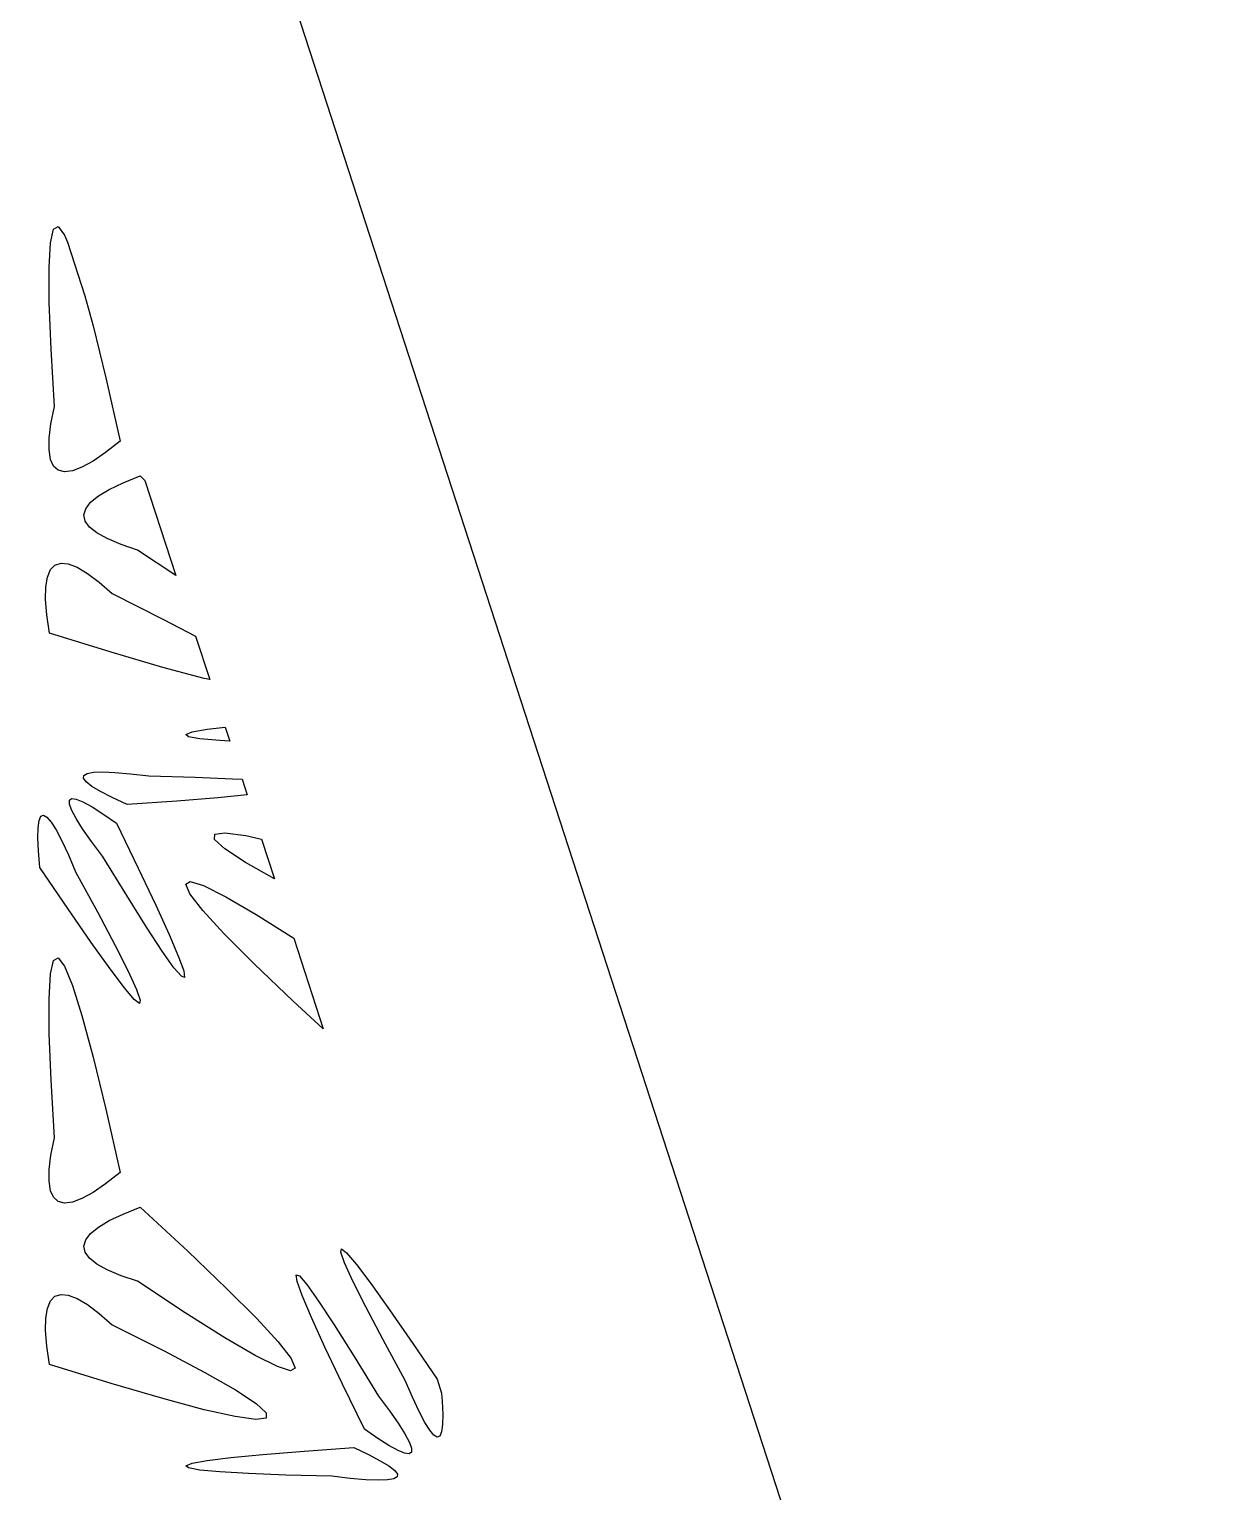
# Model space of a CAD drawing. Header units: metres. Extents: x -75 to 75, y 0 to 231.
# Drawn here: x 26.2 to 75, y 54.5 to 115.2 of the extents above; entities that cross this region are included whole.
import ezdxf

# ---------------------------------------------------------------- set-up
doc = ezdxf.new("R2010")
doc.units = ezdxf.units.M

msp = doc.modelspace()

# ---------------------------------------------------------------- linework, layer by layer
for p, q in [((75, 0), (0, 230.826)), ((27.1301, 106.309), (27.2567, 106.869)), ((27.2567, 106.869), (27.45, 106.976)), ((27.45, 106.976), (27.7128, 106.627)), ((27.0708, 105.28), (27.1301, 106.309)), ((27.7128, 106.627), (27.8338, 106.33)), ((27.8338, 106.33), (28.5579, 104.101)), ((27.0778, 103.824), (27.0708, 105.28)), ((27.151, 101.899), (27.0778, 103.824)), ((28.5579, 104.101), (28.8925, 102.863)), ((28.8925, 102.863), (29.418, 100.702)), ((27.2919, 99.5177), (27.151, 101.899)), ((29.418, 100.702), (30.0114, 98.0822)), ((27.1499, 98.8026), (27.2919, 99.5177)), ((27.0773, 98.2066), (27.1499, 98.8026)), ((27.0708, 97.7164), (27.0773, 98.2066)), ((27.1317, 97.3212), (27.0708, 97.7164)), ((29.4127, 97.609), (28.8925, 97.2533)), ((30.0114, 98.0822), (29.4127, 97.609)), ((27.2551, 97.0488), (27.1317, 97.3212)), ((27.45, 96.8731), (27.2551, 97.0488)), ((28.4295, 96.9975), (28.037, 96.8491)), ((28.8925, 97.2533), (28.4295, 96.9975)), ((27.7096, 96.8079), (27.45, 96.8731)), ((28.037, 96.8491), (27.7096, 96.8079)), ((30.1369, 96.3556), (30.8466, 96.6381)), ((30.8466, 96.6381), (31.0414, 96.4578)), ((31.0414, 96.4578), (32.322, 92.5165)), ((28.7926, 95.5492), (29.1125, 95.8114)), ((29.1125, 95.8114), (29.5649, 96.0838)), ((29.5649, 96.0838), (30.1369, 96.3556)), ((28.5176, 95.0263), (28.5913, 95.2827)), ((28.5913, 95.2827), (28.7926, 95.5492)), ((28.5705, 94.7721), (28.5176, 95.0263)), ((28.7515, 94.52), (28.5705, 94.7721)), ((29.0538, 94.2765), (28.7515, 94.52)), ((29.4746, 94.041), (29.0538, 94.2765)), ((30.053, 93.7953), (29.4746, 94.041)), ((30.7291, 93.5667), (30.053, 93.7953)), ((32.322, 92.5165), (30.7291, 93.5667)), ((27.0004, 92.4458), (27.1323, 92.7566)), ((27.1323, 92.7566), (27.3165, 92.9462)), ((27.3165, 92.9462), (27.5665, 93.0268)), ((27.5665, 93.0268), (27.8666, 92.999)), ((27.8666, 92.999), (28.2308, 92.8559)), ((28.2308, 92.8559), (28.657, 92.6028)), ((26.9341, 92.0399), (27.0004, 92.4458)), ((28.657, 92.6028), (29.1505, 92.2321)), ((29.1505, 92.2321), (29.6851, 91.7616)), ((26.925, 91.5224), (26.9341, 92.0399)), ((29.6851, 91.7616), (31.8181, 90.6946)), ((26.9747, 90.881), (26.925, 91.5224)), ((27.0847, 90.1215), (26.9747, 90.881)), ((31.8181, 90.6946), (33.141, 89.9958)), ((29.6466, 89.3285), (27.0847, 90.1215)), ((33.141, 89.9958), (33.7257, 88.1965)), ((31.7839, 88.7047), (29.6466, 89.3285)), ((33.503, 88.2465), (31.7839, 88.7047)), ((33.7257, 88.1965), (33.503, 88.2465)), ((32.9973, 86.0285), (33.6211, 86.1428)), ((33.6211, 86.1428), (34.3637, 86.2328)), ((34.3637, 86.2328), (34.5552, 85.6434)), ((32.7425, 85.9249), (32.9973, 86.0285)), ((32.851, 85.8309), (32.7425, 85.9249)), ((33.3129, 85.7455), (32.851, 85.8309)), ((34.145, 85.667), (33.3129, 85.7455)), ((34.5552, 85.6434), (34.145, 85.667)), ((28.5048, 84.2266), (28.6436, 84.3083)), ((28.6436, 84.3083), (28.9064, 84.3559)), ((28.9064, 84.3559), (29.2925, 84.3687)), ((29.2925, 84.3687), (29.8026, 84.3478)), ((29.8026, 84.3478), (30.452, 84.2923)), ((30.452, 84.2923), (31.2082, 84.2026)), ((28.492, 84.1107), (28.5048, 84.2266)), ((28.6025, 83.9622), (28.492, 84.1107)), ((28.8471, 83.7732), (28.6025, 83.9622)), ((29.2028, 83.5585), (28.8471, 83.7732)), ((31.2082, 84.2026), (33.1196, 84.1513)), ((33.1196, 84.1513), (34.6657, 84.091)), ((34.6657, 84.091), (35.0671, 84.0679)), ((35.0671, 84.0679), (35.2788, 83.4163)), ((27.9115, 83.0389), (27.9131, 83.2007)), ((27.9131, 83.2007), (28.0065, 83.2701)), ((28.0065, 83.2701), (28.195, 83.2477)), ((28.195, 83.2477), (28.4701, 83.135)), ((28.4701, 83.135), (28.8519, 82.9246)), ((29.6899, 83.3043), (29.2028, 83.5585)), ((30.3072, 83.0148), (29.6899, 83.3043)), ((32.3655, 83.1617), (30.3072, 83.0148)), ((34.0691, 83.299), (32.3655, 83.1617)), ((35.2788, 83.4163), (34.0691, 83.299)), ((26.6628, 82.3643), (26.7355, 82.5352)), ((26.7355, 82.5352), (26.8417, 82.5828)), ((26.8417, 82.5828), (26.9822, 82.5027)), ((26.9822, 82.5027), (27.1579, 82.2949)), ((27.999, 82.7969), (27.9115, 83.0389)), ((28.1892, 82.4402), (27.999, 82.7969)), ((28.8519, 82.9246), (29.3032, 82.6351)), ((29.3032, 82.6351), (29.8634, 82.2442)), ((26.6121, 81.645), (26.6206, 82.0599)), ((26.6206, 82.0599), (26.6628, 82.3643)), ((27.1579, 82.2949), (27.3592, 81.9724)), ((27.3592, 81.9724), (27.5969, 81.5157)), ((28.4621, 82.0076), (28.1892, 82.4402)), ((28.8268, 81.4864), (28.4621, 82.0076)), ((29.8634, 82.2442), (30.766, 80.3883)), ((33.933, 81.795), (34.3607, 81.8474)), ((34.3607, 81.8474), (35.2195, 81.7299)), ((26.6361, 81.0965), (26.6121, 81.645)), ((27.5969, 81.5157), (27.8735, 80.9293)), ((29.2818, 80.877), (28.8268, 81.4864)), ((33.9292, 81.5718), (33.933, 81.795)), ((34.3484, 81.1852), (33.9292, 81.5718)), ((35.2195, 81.7299), (35.8746, 81.5828)), ((35.8746, 81.5828), (36.4105, 79.9334)), ((26.6938, 80.4161), (26.6361, 81.0965)), ((27.8735, 80.9293), (28.1715, 80.2329)), ((30.2864, 79.2422), (29.2818, 80.877)), ((35.2061, 80.6212), (34.3484, 81.1852)), ((27.8511, 78.7055), (26.6938, 80.4161)), ((28.1715, 80.2329), (29.0869, 78.5464)), ((30.766, 80.3883), (31.4998, 78.846)), ((36.4105, 79.9334), (35.2061, 80.6212)), ((32.7324, 79.7176), (32.9214, 79.8313)), ((32.9022, 79.3176), (32.7324, 79.7176)), ((32.9214, 79.8313), (33.4694, 79.6593)), ((33.4694, 79.6593), (34.3906, 79.1974)), ((31.1121, 77.9322), (30.2864, 79.2422)), ((31.4998, 78.846), (32.0525, 77.6283)), ((33.4389, 78.6259), (32.9022, 79.3176)), ((34.3906, 79.1974), (35.6499, 78.4615)), ((28.8199, 77.3031), (27.8511, 78.7055)), ((29.0869, 78.5464), (29.8084, 77.1749)), ((34.3185, 77.6705), (33.4389, 78.6259)), ((35.6499, 78.4615), (37.2073, 77.481)), ((31.7641, 76.9399), (31.1121, 77.9322)), ((32.0525, 77.6283), (32.4403, 76.7135)), ((35.5714, 76.4139), (34.3185, 77.6705)), ((29.5991, 76.2099), (28.8199, 77.3031)), ((29.8084, 77.1749), (30.3425, 76.1111)), ((37.2073, 77.481), (38.4286, 73.7223)), ((27.1301, 75.9984), (27.2567, 76.5581)), ((27.2567, 76.5581), (27.45, 76.6654)), ((27.45, 76.6654), (27.7128, 76.3167)), ((32.2475, 76.2569), (31.7641, 76.9399)), ((32.4403, 76.7135), (32.6491, 76.1308)), ((37.1848, 74.8737), (35.5714, 76.4139)), ((27.0708, 74.9698), (27.1301, 75.9984)), ((27.7128, 76.3167), (28.0354, 75.5241)), ((30.1903, 75.4264), (29.5991, 76.2099)), ((30.3425, 76.1111), (30.688, 75.3586)), ((32.554, 75.8985), (32.2475, 76.2569)), ((32.6881, 75.8467), (32.554, 75.8985)), ((32.6491, 76.1308), (32.6881, 75.8467)), ((28.0354, 75.5241), (28.4284, 74.2702)), ((30.601, 74.942), (30.1903, 75.4264)), ((30.688, 75.3586), (30.8461, 74.911)), ((27.0778, 73.5139), (27.0708, 74.9698)), ((30.8146, 74.7759), (30.601, 74.942)), ((30.8461, 74.911), (30.8146, 74.7759)), ((38.4286, 73.7223), (37.1848, 74.8737)), ((28.4284, 74.2702), (28.8925, 72.5521)), ((27.151, 71.5881), (27.0778, 73.5139)), ((28.8925, 72.5521), (29.418, 70.3918)), ((27.2919, 69.2073), (27.151, 71.5881)), ((29.418, 70.3918), (30.0114, 67.7718)), ((27.1499, 68.4922), (27.2919, 69.2073)), ((27.0708, 67.4059), (27.0773, 67.8962)), ((27.0773, 67.8962), (27.1499, 68.4922)), ((27.1317, 67.0107), (27.0708, 67.4059)), ((29.4127, 67.2986), (28.8925, 66.9429)), ((30.0114, 67.7718), (29.4127, 67.2986)), ((27.2551, 66.7384), (27.1317, 67.0107)), ((27.45, 66.5627), (27.2551, 66.7384)), ((28.4295, 66.6871), (28.037, 66.5386)), ((28.8925, 66.9429), (28.4295, 66.6871)), ((27.7096, 66.4975), (27.45, 66.5627)), ((28.037, 66.5386), (27.7096, 66.4975)), ((30.1369, 66.0452), (30.8466, 66.3277)), ((30.8466, 66.3277), (32.8152, 64.5055)), ((28.7926, 65.2387), (29.1125, 65.5009)), ((29.1125, 65.5009), (29.5649, 65.7733)), ((29.5649, 65.7733), (30.1369, 66.0452)), ((28.5176, 64.7159), (28.5913, 64.9722)), ((28.5913, 64.9722), (28.7926, 65.2387)), ((28.5705, 64.4617), (28.5176, 64.7159)), ((28.7515, 64.2096), (28.5705, 64.4617)), ((32.8152, 64.5055), (34.4286, 62.9652)), ((39.1539, 64.4681), (39.1854, 64.6032)), ((39.312, 64.0205), (39.1539, 64.4681)), ((39.1854, 64.6032), (39.399, 64.4371)), ((39.399, 64.4371), (39.8097, 63.9527)), ((29.0538, 63.9661), (28.7515, 64.2096)), ((29.4746, 63.7305), (29.0538, 63.9661)), ((30.053, 63.4849), (29.4746, 63.7305)), ((39.6575, 63.2681), (39.312, 64.0205)), ((39.8097, 63.9527), (40.4009, 63.1693)), ((30.7291, 63.2563), (30.053, 63.4849)), ((32.7153, 61.9468), (30.7291, 63.2563)), ((37.352, 63.2451), (37.3119, 63.5287)), ((37.3119, 63.5287), (37.446, 63.4811)), ((37.5597, 62.6656), (37.352, 63.2451)), ((37.446, 63.4811), (37.7525, 63.1223)), ((37.7525, 63.1223), (38.2359, 62.4392)), ((40.1916, 62.2042), (39.6575, 63.2681)), ((40.4009, 63.1693), (41.1801, 62.076)), ((27.0004, 62.1353), (27.1323, 62.4461)), ((27.1323, 62.4461), (27.3165, 62.6357)), ((27.3165, 62.6357), (27.5665, 62.7164)), ((27.5665, 62.7164), (27.8666, 62.6886)), ((27.8666, 62.6886), (28.2308, 62.5455)), ((28.2308, 62.5455), (28.657, 62.2923)), ((34.4286, 62.9652), (35.6815, 61.7086)), ((37.9475, 61.7508), (37.5597, 62.6656)), ((26.9341, 61.7294), (27.0004, 62.1353)), ((28.657, 62.2923), (29.1505, 61.9217)), ((29.1505, 61.9217), (29.6851, 61.4512)), ((34.3501, 60.9177), (32.7153, 61.9468)), ((38.2359, 62.4392), (38.8879, 61.4469)), ((40.9131, 60.8327), (40.1916, 62.2042)), ((41.1801, 62.076), (42.1489, 60.6736)), ((26.925, 61.2119), (26.9341, 61.7294)), ((29.6851, 61.4512), (31.8181, 60.3841)), ((35.6815, 61.7086), (36.5632, 60.751)), ((38.5002, 60.5331), (37.9475, 61.7508)), ((38.8879, 61.4469), (39.7136, 60.1369)), ((26.9747, 60.5705), (26.925, 61.2119)), ((35.6094, 60.1817), (34.3501, 60.9177)), ((36.5632, 60.751), (37.0978, 60.0616)), ((41.8285, 59.1462), (40.9131, 60.8327)), ((42.1489, 60.6736), (43.1484, 59.1962)), ((27.0847, 59.8111), (26.9747, 60.5705)), ((31.8181, 60.3841), (33.5239, 59.4832)), ((36.5306, 59.7198), (35.6094, 60.1817)), ((37.0978, 60.0616), (37.2676, 59.6616)), ((39.234, 58.9908), (38.5002, 60.5331)), ((39.7136, 60.1369), (40.7182, 58.5021)), ((29.6466, 59.018), (27.0847, 59.8111)), ((33.5239, 59.4832), (34.7976, 58.7558)), ((37.0786, 59.5478), (36.5306, 59.7198)), ((37.2676, 59.6616), (37.0786, 59.5478)), ((31.7839, 58.3942), (29.6466, 59.018)), ((40.1366, 57.1349), (39.234, 58.9908)), ((42.1265, 58.4498), (41.8285, 59.1462)), ((43.1484, 59.1962), (43.3351, 58.6216)), ((33.503, 57.936), (31.7839, 58.3942)), ((34.7976, 58.7558), (35.6516, 58.194)), ((40.7182, 58.5021), (41.1732, 57.8928)), ((42.4031, 57.8634), (42.1265, 58.4498)), ((43.3351, 58.6216), (43.3639, 58.2826)), ((43.3639, 58.2826), (43.3879, 57.7341)), ((34.7805, 57.6492), (33.503, 57.936)), ((35.6393, 57.5317), (34.7805, 57.6492)), ((35.6516, 58.194), (36.0708, 57.8073)), ((36.0708, 57.8073), (36.067, 57.5841)), ((41.1732, 57.8928), (41.5379, 57.3715)), ((42.6434, 57.4025), (42.4031, 57.8634)), ((43.3879, 57.7341), (43.3794, 57.3192)), ((36.067, 57.5841), (35.6393, 57.5317)), ((40.6968, 56.744), (40.1366, 57.1349)), ((41.5379, 57.3715), (41.8108, 56.9384)), ((42.8421, 57.0842), (42.6434, 57.4025)), ((43.0178, 56.8764), (42.8421, 57.0842)), ((43.3372, 57.0148), (43.2645, 56.8439)), ((43.3794, 57.3192), (43.3372, 57.0148)), ((41.1481, 56.4545), (40.6968, 56.744)), ((41.531, 56.2436), (41.1481, 56.4545)), ((41.8108, 56.9384), (42.001, 56.5822)), ((42.001, 56.5822), (42.0885, 56.3403)), ((43.1583, 56.7963), (43.0178, 56.8764)), ((43.2645, 56.8439), (43.1583, 56.7963)), ((32.9973, 55.7181), (33.6211, 55.8324)), ((33.6211, 55.8324), (34.5989, 55.9509)), ((34.5989, 55.9509), (35.9309, 56.0802)), ((35.9309, 56.0802), (37.6345, 56.2174)), ((37.6345, 56.2174), (39.6928, 56.3643)), ((39.6928, 56.3643), (40.3101, 56.0748)), ((40.3101, 56.0748), (40.7972, 55.8206)), ((40.7972, 55.8206), (41.1529, 55.6059)), ((41.805, 56.1314), (41.531, 56.2436)), ((41.9935, 56.109), (41.805, 56.1314)), ((42.0869, 56.1784), (41.9935, 56.109)), ((42.0885, 56.3403), (42.0869, 56.1784)), ((32.7425, 55.6145), (32.9973, 55.7181)), ((32.851, 55.5205), (32.7425, 55.6145)), ((33.3129, 55.435), (32.851, 55.5205)), ((34.145, 55.3565), (33.3129, 55.435)), ((35.3343, 55.2882), (34.145, 55.3565)), ((36.8804, 55.2278), (35.3343, 55.2882)), ((38.7918, 55.1765), (36.8804, 55.2278)), ((39.548, 55.0868), (38.7918, 55.1765)), ((41.1529, 55.6059), (41.3975, 55.4169)), ((41.3975, 55.4169), (41.508, 55.2684)), ((41.508, 55.2684), (41.4952, 55.1525)), ((40.1974, 55.0313), (39.548, 55.0868)), ((40.7075, 55.0105), (40.1974, 55.0313)), ((41.0936, 55.0233), (40.7075, 55.0105)), ((41.3564, 55.0708), (41.0936, 55.0233)), ((41.4952, 55.1525), (41.3564, 55.0708))]:
    msp.add_line(p, q)

doc.saveas('drawing.dxf')
